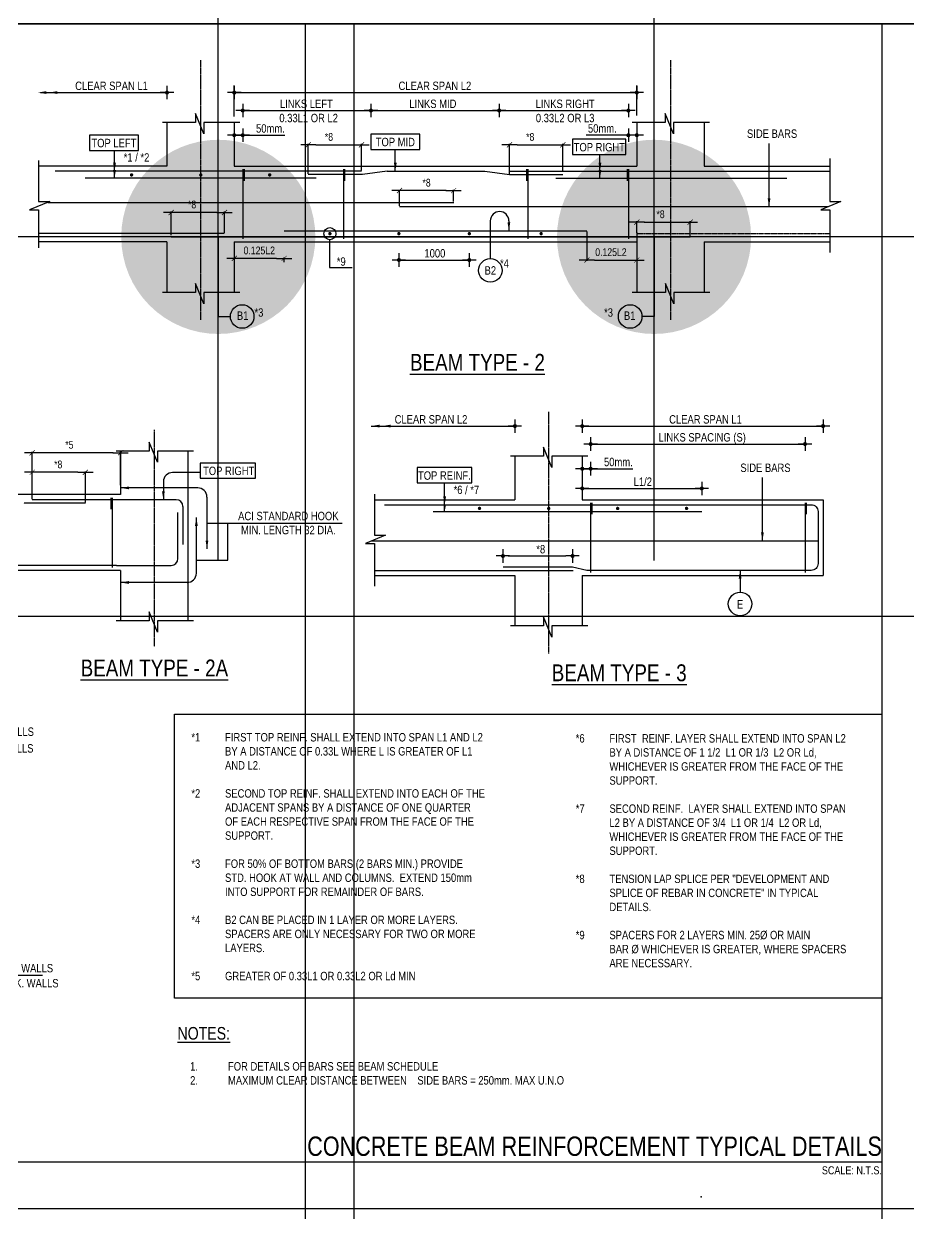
# Model space of a CAD drawing. Header units: millimetres. Extents: x 2250 to 89875, y -16050 to 57150.
# Drawn here: x 27701 to 55039, y 20403 to 57150 of the extents above; entities that cross this region are included whole.
import ezdxf
from ezdxf.enums import TextEntityAlignment as Align

# ---------------------------------------------------------------- set-up
doc = ezdxf.new("R2010")
doc.units = ezdxf.units.MM
doc.linetypes.add('CENTER', pattern=[2, 1.25, -0.25, 0.25, -0.25])
doc.linetypes.add('DASHED', pattern=[0.75, 0.5, -0.25])
for name, color, linetype in [('A-DIMN-25', 1, 'Continuous'), ('A-TEXT-NOTE-100', 2, 'Continuous'), ('S-BARMRK', 7, 'Continuous'), ('S-brkline-8', 8, 'Continuous'), ('S-CL', 15, 'CENTER'), ('S-G-DIMS', 1, 'Continuous'), ('S-G-TEXT', 3, 'Continuous'), ('S-G-TITL', 7, 'Continuous'), ('S-G-TITLREF', 4, 'Continuous'), ('S-LEAD', 4, 'Continuous'), ('S-LOCI-DIM-IN-100', 1, 'Continuous'), ('S-REINF', 4, 'Continuous'), ('S-strc2', 2, 'Continuous'), ('S-TEXT-GA', 2, 'Continuous'), ('S-text-tit', 4, 'Continuous'), ('S-WALL', 2, 'Continuous')]:
    doc.layers.add(name, color=color, linetype=linetype)
doc.layers.add('NPLT-JLA', color=193, linetype='Continuous', plot=False)
doc.styles.add('ARIAL', font='arial.ttf', dxfattribs={"width": 0.8})
doc.styles.add('TEXT-25 TIT', font='arial.ttf', dxfattribs={"width": 0.8, "height": 125})
doc.dimstyles.new('A-25-DIM-INT', dxfattribs={"dimscale": 25, "dimtxt": 1.8, "dimasz": 0.008, "dimexe": 100, "dimexo": 100, "dimgap": 1, "dimtad": 1, "dimdec": 4, "dimdsep": 46, "dimtxsty": 'ARIAL', "dimblk1": 'WSA-DOT-1', "dimblk2": 'WSA-DOT-1', "dimsah": 1, "dimcen": 0.025, "dimse1": 1, "dimse2": 1, "dimclrd": 1, "dimclre": 5, "dimclrt": 2, "dimazin": 2, "dimtfac": 1, "dimtdec": 4, "dimtix": 1, "dimtmove": 2, "dimatfit": 3, "dimldrblk": 'WSA-DOT-1', "dimfxl": 1, "dimtolj": 1, "dimtzin": 0, "dimarcsym": 0})
doc.dimstyles.new('ARIALDIMS', dxfattribs={"dimscale": 12, "dimtxt": 20, "dimasz": 19.5, "dimexe": 2.25, "dimexo": 1.75, "dimgap": 10, "dimtad": 1, "dimzin": 3, "dimdsep": 46, "dimtxsty": 'ARIAL', "dimblk1": 'nyatick', "dimblk2": 'nyatick', "dimsah": 1, "dimcen": 2.25, "dimclrd": 1, "dimclre": 1, "dimclrt": 2, "dimadec": 0, "dimazin": 0, "dimtfac": 1, "dimtmove": 0, "dimatfit": 3, "dimfxl": 1, "dimfrac": 2, "dimtolj": 1, "dimtzin": 0, "dimarcsym": 0})

# ---------------------------------------------------------------- blocks, each defined once
blk = doc.blocks.new('nyatick')
at = {"layer": 'S-G-DIMS'}
blk.add_line((-1.01, 0), (1, 0), dxfattribs=at)
at = {"layer": 'S-G-DIMS', "const_width": 0.08}
blk.add_lwpolyline([(0.34, 0.34), (-0.34, -0.34)], dxfattribs=at)
blk = doc.blocks.new('*D776')
at = {"layer": 'Defpoints', "color": 0, "transparency": 16777216}
for p in [(45107, 50756), (46648, 50723), (46648, 49850)]:
    blk.add_point(p, dxfattribs=at)
at = {"layer": 'S-G-DIMS', "color": 1, "lineweight": -2, "transparency": 16777216}
for p, q in [((45107, 50735), (45107, 49823)), ((46648, 50702), (46648, 49823)), ((45341, 49850), (46414, 49850))]:
    blk.add_line(p, q, dxfattribs=at)
at = {"layer": 'S-G-DIMS', "color": 1, "lineweight": -2, "transparency": 16777216, "xscale": 234, "yscale": 234, "zscale": 234, "rotation": 180}
blk.add_blockref('nyatick', (45107, 49850), dxfattribs=at)
at = {"layer": 'S-G-DIMS', "color": 1, "lineweight": -2, "transparency": 16777216, "xscale": 234, "yscale": 234, "zscale": 234}
blk.add_blockref('nyatick', (46648, 49850), dxfattribs=at)
at = {"layer": 'S-G-DIMS', "color": 2, "transparency": 16777216, "insert": (45850, 50093), "char_height": 240, "attachment_point": 5, "style": 'ARIAL'}
blk.add_mtext('\\A1;0.125L2', dxfattribs=at)
blk = doc.blocks.new('WSA-DOT-1')
at = {"layer": 'S-LOCI-DIM-IN-100'}
for p, q in [((0, -200), (0, 200)), ((-200, 0), (200, 0))]:
    blk.add_line(p, q, dxfattribs=at)
at = {"layer": 'S-LOCI-DIM-IN-100', "color": 1, "const_width": 60}
blk.add_lwpolyline([(-30, 0, 1), (30, 0, 1)], format="xyb", close=True, dxfattribs=at)
blk = doc.blocks.new('*D779')
at = {"layer": 'Defpoints', "color": 0, "transparency": 16777216}
for p in [(38140, 53412), (38140, 52596), (36494, 52492)]:
    blk.add_point(p, dxfattribs=at)
at = {"layer": 'S-G-DIMS', "color": 1, "lineweight": -2, "transparency": 16777216}
for p, q in [((36494, 52513), (36494, 53439)), ((36728, 53412), (37906, 53412)), ((38140, 52617), (38140, 53439))]:
    blk.add_line(p, q, dxfattribs=at)
at = {"layer": 'S-G-DIMS', "color": 1, "lineweight": -2, "transparency": 16777216, "xscale": 234, "yscale": 234, "zscale": 234, "rotation": 180}
blk.add_blockref('nyatick', (36494, 53412), dxfattribs=at)
at = {"layer": 'S-G-DIMS', "color": 1, "lineweight": -2, "transparency": 16777216, "xscale": 234, "yscale": 234, "zscale": 234}
blk.add_blockref('nyatick', (38140, 53412), dxfattribs=at)
at = {"layer": 'S-G-DIMS', "color": 2, "transparency": 16777216, "insert": (37134, 53654), "char_height": 240, "attachment_point": 5, "style": 'ARIAL'}
blk.add_mtext('\\A1;*8', dxfattribs=at)
blk = doc.blocks.new('*D780')
at = {"layer": 'Defpoints', "color": 0, "transparency": 16777216}
for p in [(48296, 51021), (46648, 50671), (48296, 50567)]:
    blk.add_point(p, dxfattribs=at)
at = {"layer": 'S-G-DIMS', "color": 1, "lineweight": -2, "transparency": 16777216}
for p, q in [((46648, 50692), (46648, 51048)), ((46882, 51021), (48062, 51021)), ((48296, 50588), (48296, 51048))]:
    blk.add_line(p, q, dxfattribs=at)
at = {"layer": 'S-G-DIMS', "color": 1, "lineweight": -2, "transparency": 16777216, "xscale": 234, "yscale": 234, "zscale": 234, "rotation": 180}
blk.add_blockref('nyatick', (46648, 51021), dxfattribs=at)
at = {"layer": 'S-G-DIMS', "color": 1, "lineweight": -2, "transparency": 16777216, "xscale": 234, "yscale": 234, "zscale": 234}
blk.add_blockref('nyatick', (48296, 51021), dxfattribs=at)
at = {"layer": 'S-G-DIMS', "color": 2, "transparency": 16777216, "insert": (47346, 51264), "char_height": 240, "attachment_point": 5, "style": 'ARIAL'}
blk.add_mtext('\\A1; *8', dxfattribs=at)
blk = doc.blocks.new('*D781')
at = {"layer": 'Defpoints', "color": 0, "transparency": 16777216}
for p in [(34208, 50296), (34208, 49903), (35749, 49760)]:
    blk.add_point(p, dxfattribs=at)
at = {"layer": 'S-G-DIMS', "color": 1, "lineweight": -2, "transparency": 16777216}
for p, q in [((34208, 50275), (34208, 49876)), ((35515, 49903), (34442, 49903)), ((35749, 49781), (35749, 49930))]:
    blk.add_line(p, q, dxfattribs=at)
at = {"layer": 'S-G-DIMS', "color": 1, "lineweight": -2, "transparency": 16777216, "xscale": 234, "yscale": 234, "zscale": 234, "rotation": 180}
blk.add_blockref('nyatick', (34208, 49903), dxfattribs=at)
at = {"layer": 'S-G-DIMS', "color": 1, "lineweight": -2, "transparency": 16777216, "xscale": 234, "yscale": 234, "zscale": 234}
blk.add_blockref('nyatick', (35749, 49903), dxfattribs=at)
at = {"layer": 'S-G-DIMS', "color": 2, "transparency": 16777216, "insert": (34980, 50146), "char_height": 240, "attachment_point": 5, "style": 'ARIAL'}
blk.add_mtext('\\A1;0.125L2', dxfattribs=at)
blk = doc.blocks.new('*D782')
at = {"layer": 'Defpoints', "color": 0, "transparency": 16777216}
for p in [(32258, 51323), (32258, 50601), (33906, 50671)]:
    blk.add_point(p, dxfattribs=at)
at = {"layer": 'S-G-DIMS', "color": 1, "lineweight": -2, "transparency": 16777216}
for p, q in [((32258, 50622), (32258, 51350)), ((33672, 51323), (32492, 51323)), ((33906, 50692), (33906, 51350))]:
    blk.add_line(p, q, dxfattribs=at)
at = {"layer": 'S-G-DIMS', "color": 1, "lineweight": -2, "transparency": 16777216, "xscale": 234, "yscale": 234, "zscale": 234, "rotation": 180}
blk.add_blockref('nyatick', (32258, 51323), dxfattribs=at)
at = {"layer": 'S-G-DIMS', "color": 1, "lineweight": -2, "transparency": 16777216, "xscale": 234, "yscale": 234, "zscale": 234}
blk.add_blockref('nyatick', (33906, 51323), dxfattribs=at)
at = {"layer": 'S-G-DIMS', "color": 2, "transparency": 16777216, "insert": (32867, 51565), "char_height": 240, "attachment_point": 5, "style": 'ARIAL'}
blk.add_mtext('\\A1; *8', dxfattribs=at)
blk = doc.blocks.new('*D784')
at = {"layer": 'Defpoints', "color": 0, "transparency": 16777216}
for p in [(44362, 53412), (44362, 52596), (42716, 52492)]:
    blk.add_point(p, dxfattribs=at)
at = {"layer": 'S-G-DIMS', "color": 1, "lineweight": -2, "transparency": 16777216}
for p, q in [((42716, 52513), (42716, 53439)), ((42950, 53412), (44128, 53412)), ((44362, 52617), (44362, 53439))]:
    blk.add_line(p, q, dxfattribs=at)
at = {"layer": 'S-G-DIMS', "color": 1, "lineweight": -2, "transparency": 16777216, "xscale": 234, "yscale": 234, "zscale": 234, "rotation": 180}
blk.add_blockref('nyatick', (42716, 53412), dxfattribs=at)
at = {"layer": 'S-G-DIMS', "color": 1, "lineweight": -2, "transparency": 16777216, "xscale": 234, "yscale": 234, "zscale": 234}
blk.add_blockref('nyatick', (44362, 53412), dxfattribs=at)
at = {"layer": 'S-G-DIMS', "color": 2, "transparency": 16777216, "insert": (43356, 53654), "char_height": 240, "attachment_point": 5, "style": 'ARIAL'}
blk.add_mtext('\\A1;*8', dxfattribs=at)
blk = doc.blocks.new('*D786')
at = {"layer": 'Defpoints', "color": 0, "transparency": 16777216}
for p in [(39314, 51997), (39314, 51500), (40987, 51634)]:
    blk.add_point(p, dxfattribs=at)
at = {"layer": 'S-G-DIMS', "color": 1, "lineweight": -2, "transparency": 16777216}
for p, q in [((39314, 51521), (39314, 52024)), ((40753, 51997), (39548, 51997)), ((40987, 51655), (40987, 52024))]:
    blk.add_line(p, q, dxfattribs=at)
at = {"layer": 'S-G-DIMS', "color": 1, "lineweight": -2, "transparency": 16777216, "xscale": 234, "yscale": 234, "zscale": 234, "rotation": 180}
blk.add_blockref('nyatick', (39314, 51997), dxfattribs=at)
at = {"layer": 'S-G-DIMS', "color": 1, "lineweight": -2, "transparency": 16777216, "xscale": 234, "yscale": 234, "zscale": 234}
blk.add_blockref('nyatick', (40987, 51997), dxfattribs=at)
at = {"layer": 'S-G-DIMS', "color": 2, "transparency": 16777216, "insert": (40151, 52239), "char_height": 240, "attachment_point": 5, "style": 'ARIAL'}
blk.add_mtext('\\A1;*8', dxfattribs=at)
blk = doc.blocks.new('*D790')
at = {"layer": 'Defpoints', "color": 0, "transparency": 16777216}
for p in [(27961, 43293), (27961, 42447), (29607, 42343)]:
    blk.add_point(p, dxfattribs=at)
at = {"layer": 'S-G-DIMS', "color": 1, "lineweight": -2, "transparency": 16777216}
for p, q in [((27961, 42468), (27961, 43320)), ((29373, 43293), (28195, 43293)), ((29607, 42364), (29607, 43320))]:
    blk.add_line(p, q, dxfattribs=at)
at = {"layer": 'S-G-DIMS', "color": 1, "lineweight": -2, "transparency": 16777216, "xscale": 234, "yscale": 234, "zscale": 234, "rotation": 180}
blk.add_blockref('nyatick', (27961, 43293), dxfattribs=at)
at = {"layer": 'S-G-DIMS', "color": 1, "lineweight": -2, "transparency": 16777216, "xscale": 234, "yscale": 234, "zscale": 234}
blk.add_blockref('nyatick', (29607, 43293), dxfattribs=at)
at = {"layer": 'S-G-DIMS', "color": 2, "transparency": 16777216, "insert": (28767, 43535), "char_height": 240, "attachment_point": 5, "style": 'ARIAL'}
blk.add_mtext('\\A1;*8', dxfattribs=at)
blk = doc.blocks.new('*D791')
at = {"layer": 'Defpoints', "color": 0, "transparency": 16777216}
for p in [(27961, 43898), (27961, 43052), (30695, 42880)]:
    blk.add_point(p, dxfattribs=at)
at = {"layer": 'S-G-DIMS', "color": 1, "lineweight": -2, "transparency": 16777216}
for p, q in [((27961, 43073), (27961, 43925)), ((30461, 43898), (28195, 43898)), ((30695, 42901), (30695, 43925))]:
    blk.add_line(p, q, dxfattribs=at)
at = {"layer": 'S-G-DIMS', "color": 1, "lineweight": -2, "transparency": 16777216, "xscale": 234, "yscale": 234, "zscale": 234, "rotation": 180}
blk.add_blockref('nyatick', (27961, 43898), dxfattribs=at)
at = {"layer": 'S-G-DIMS', "color": 1, "lineweight": -2, "transparency": 16777216, "xscale": 234, "yscale": 234, "zscale": 234}
blk.add_blockref('nyatick', (30695, 43898), dxfattribs=at)
at = {"layer": 'S-G-DIMS', "color": 2, "transparency": 16777216, "insert": (29110, 44140), "char_height": 240, "attachment_point": 5, "style": 'ARIAL'}
blk.add_mtext('\\A1;*5', dxfattribs=at)

msp = doc.modelspace()

# ---------------------------------------------------------------- linework, layer by layer
at = {"layer": 'NPLT-JLA'}
for p, q in [((89875, 57150), (2250, 57150)), ((20075, 57150), (89875, 57150)), ((36400, 57150), (36400, -16050)), ((36400, 57150), (36400, 2250)), ((37900, 57150), (37900, -16050)), ((37900, 57150), (37900, 2250)), ((54225, 57150), (54225, -16050)), ((54225, 57150), (54225, 2250)), ((2250, 38850), (89875, 38850)), ((2250, 38850), (72050, 38850)), ((2250, 38850), (72050, 38850)), ((20075, 38850.00004), (89875, 38850.00004)), ((2250, 20550), (89875, 20550)), ((2250, 20550), (72050, 20550)), ((2250, 20550), (72050, 20550))]:
    msp.add_line(p, q, dxfattribs=at)
msp.add_point((48636.70681, 20910.70273), dxfattribs=at)
at = {"layer": 'S-BARMRK'}
for points in [[(29728.57081, 53236.58293), (31243.87739, 53236.58293), (31243.87739, 53708.60264), (29728.57081, 53708.60264)], [(38427.59091, 53268.16353), (39942.89749, 53268.16353), (39942.89749, 53740.18325), (38427.59091, 53740.18325)], [(44664.02284, 53108.88451), (46314.84808, 53108.88451), (46314.84808, 53580.90422), (44664.02284, 53580.90422)], [(33157.29141, 43108.40668), (34867.0333, 43108.40668), (34867.0333, 43580.4264), (33157.29141, 43580.4264)], [(39864.63887, 42968.7631), (41554.43674, 42968.7631), (41554.43674, 43440.78281), (39864.63887, 43440.78281)]]:
    msp.add_lwpolyline(points, close=True, dxfattribs=at)
for centre in [(42122.04922, 49530.74288), (34452.07444, 48107.40292), (46443.91837, 48107.40292), (49842.28841, 39226.43238)]:
    msp.add_circle(centre, 364.05719, dxfattribs=at)
at = {"layer": 'S-brkline-8', "color": 1, "linetype": 'Continuous'}
for points in [[(34379.21899, 54098.85658), (33267.88547, 54098.85658), (33267.88547, 53750.68364), (33009.62076, 54376.65414), (33009.62076, 54098.85658), (31986.068, 54098.85658)], [(48899.31495, 54098.85658), (47787.98143, 54098.85658), (47787.98143, 53750.68364), (47529.71672, 54376.65414), (47529.71672, 54098.85658), (46506.16396, 54098.85658)], [(28157.66475, 52924.58763), (28157.66475, 51658.25284), (28505.83769, 51658.25284), (27879.86719, 51399.98813), (28157.66475, 51399.98813), (28157.66475, 50230.58313)], [(52611.8716, 52987.73173), (52611.8716, 51658.25284), (52960.04454, 51658.25284), (52334.07405, 51399.98813), (52611.8716, 51399.98813), (52611.8716, 50081.737)], [(34381.57146, 48850.26837), (33270.23795, 48850.26837), (33270.23795, 48502.09543), (33011.97324, 49128.06593), (33011.97324, 48850.26837), (31988.42048, 48850.26837)], [(48901.66742, 48850.26837), (47790.33391, 48850.26837), (47790.33391, 48502.09543), (47532.0692, 49128.06593), (47532.0692, 48850.26837), (46508.51644, 48850.26837)], [(32946.22616, 43950.57059), (31834.89264, 43950.57059), (31834.89264, 43602.39765), (31576.62794, 44228.36815), (31576.62794, 43950.57059), (30553.07517, 43950.57059)], [(45133.90352, 43794.54608), (44022.57001, 43794.54608), (44022.57001, 43446.37314), (43764.3053, 44072.34364), (43764.3053, 43794.54608), (42740.75254, 43794.54608)], [(38536.81227, 42619.89195), (38536.81227, 41353.94234), (38884.98521, 41353.94234), (38259.01472, 41095.67763), (38536.81227, 41095.67763), (38536.81227, 39770.49077)], [(32948.57864, 38701.98238), (31837.24512, 38701.98238), (31837.24512, 38353.80944), (31578.98041, 38979.77994), (31578.98041, 38701.98238), (30555.42765, 38701.98238)], [(45136.256, 38545.95787), (44024.92248, 38545.95787), (44024.92248, 38197.78493), (43766.65778, 38823.75543), (43766.65778, 38545.95787), (42743.10502, 38545.95787)]]:
    msp.add_lwpolyline(points, dxfattribs=at)
at = {"layer": 'S-CL', "color": 1, "linetype": 'CENTER'}
for p, q in [((33167.74221, 56026.18652), (33167.74221, 48000.9932)), ((47687.83817, 56026.18652), (47687.83817, 48000.9932)), ((43922.42675, 45164.5043), (43922.42675, 37696.6827)), ((31734.74938, 44602.5316), (31734.74938, 37912.72998))]:
    msp.add_line(p, q, dxfattribs=at)
at = {"layer": 'S-G-TITLREF'}
msp.add_line((2250, 21994.86725), (54225, 21994.86725), dxfattribs=at)
at = {"layer": 'S-LEAD', "color": 1}
for p, q in [((32016.02369, 42999.78941), (32016.02369, 42447.35514)), ((33157.29141, 43286.76488), (32302.99915, 43286.76488)), ((33076.83026, 42811.60654), (30694.58597, 42811.60654)), ((33363.80573, 42524.63107), (33363.80573, 40926.27687)), ((33035.57031, 40177.23335), (33035.57031, 41897.02399)), ((34005.3212, 40578.00837), (34005.3212, 41725.45397)), ((32774.91279, 39890.25788), (30689.445, 39890.25788))]:
    msp.add_line(p, q, dxfattribs=at)
for centre, start, end in [((32302.99915, 42999.78941), 90, 180), ((33076.83026, 42524.63107), 0, 90), ((32748.59484, 40177.23335), 270, 0)]:
    msp.add_arc(centre, 286.97547, start, end, dxfattribs=at)
for points in [[(30954.62682, 42854.94668), (30954.62682, 42768.2664), (30694.58597, 42811.60654)], [(31972.68354, 42707.39599), (32059.36383, 42707.39599), (32016.02369, 42447.35514)], [(32992.23017, 41636.98314), (33078.91045, 41636.98314), (33035.57031, 41897.02399)], [(33320.46559, 41186.31772), (33407.14587, 41186.31772), (33363.80573, 40926.27687)], [(30949.48585, 39846.91774), (30949.48585, 39933.59803), (30689.445, 39890.25788)]]:
    msp.add_solid(points, dxfattribs=at)
at = {"layer": 'S-REINF', "linetype": 'Continuous'}
for p, q in [((38139.64261, 52595.64113), (28674.87141, 52595.64113)), ((36735.52555, 52375.59649), (29599.95886, 52375.59649)), ((48657.38782, 42071.28599), (40354.6434, 42071.28599))]:
    msp.add_line(p, q, dxfattribs=at)
at = {"layer": 'S-REINF'}
for p, q in [((34467.94647, 52653.6221), (34467.94647, 50505.24954)), ((34508.17667, 52653.6221), (34508.17667, 52300.09244)), ((37579.08238, 52653.6221), (37579.08238, 50505.24954)), ((37619.31259, 52653.6221), (37619.31259, 52300.09244)), ((38929.20211, 52595.64113), (38175.28751, 52491.62478)), ((38929.20211, 52595.64113), (41956.04849, 52595.64113)), ((41956.04849, 52595.64113), (42709.96309, 52491.62478)), ((43236.26779, 52653.6221), (43236.26779, 52300.09244)), ((43276.49799, 52653.6221), (43276.49799, 50505.24954)), ((46347.4037, 52653.6221), (46347.4037, 52300.09244)), ((46387.63391, 52653.6221), (46387.63391, 50505.24954)), ((38175.28751, 52491.62478), (36489.68515, 52491.62478)), ((42709.96309, 52491.62478), (44367.24926, 52491.62478)), ((28446.85456, 51633.91741), (40994.26845, 51633.91741)), ((39314.44335, 51500.25886), (52577.10579, 51500.25886)), ((35748.59135, 50755.78651), (45106.98903, 50755.78651)), ((32255.48684, 50567.32248), (48295.94631, 50567.32248)), ((32410.8556, 42447.35514), (27961.22823, 42447.35514)), ((30394.31491, 42505.33611), (30394.31491, 42151.80645)), ((30434.54512, 42505.33611), (30434.54512, 40356.96355)), ((45222.63101, 42349.3116), (45222.63101, 40200.93904)), ((45262.86121, 42349.3116), (45262.86121, 41995.78194)), ((51848.45335, 42349.3116), (51848.45335, 40200.93904)), ((51888.68355, 42349.3116), (51888.68355, 41995.78194)), ((32462.86377, 40627.06917), (32462.86377, 42051.81346)), ((32618.88828, 42239.32246), (32618.88828, 41063.72028)), ((38458.61103, 41178.02765), (52251.01668, 41178.02765)), ((30564.56555, 40419.03649), (25960.01418, 40419.03649)), ((30564.56555, 40419.03649), (32256.28604, 40419.03649))]:
    msp.add_line(p, q, dxfattribs=at)
at = {"layer": 'S-REINF', "linetype": 'DASHED', "ltscale": 0.5}
for p, q in [((42715.93776, 52595.64113), (52611.8716, 52595.64113)), ((44149.72505, 52375.59649), (51285.29175, 52375.59649)), ((33906.18628, 50671.33882), (28157.66475, 50671.33882)), ((29607.07092, 42343.3388), (27701.18737, 42343.3388)), ((38536.81227, 40263.01198), (44677.55111, 40263.01198))]:
    msp.add_line(p, q, dxfattribs=at)
at = {"layer": 'S-REINF', "linetype": 'DASHED'}
msp.add_line((46641.75822, 50671.33882), (52611.8716, 50671.33882), dxfattribs=at)
at = {"layer": 'S-REINF', "const_width": 52.00817}
for points in [[(31058.73951, 52481.17246, -1), (31006.73134, 52481.17246, -1)], [(33147.46841, 52481.17246, 1), (33199.47658, 52481.17246, 1)], [(35276.74491, 52481.17246, 1), (35328.75308, 52481.17246, 1)], [(37137.64648, 50665.80422, 1), (37189.65465, 50665.80422, 1)], [(39269.50238, 50665.80422, 1), (39321.51055, 50665.80422, 1)], [(41498.54484, 50665.80422, -1), (41446.53667, 50665.80422, -1)], [(43717.93389, 50665.80422, -1), (43665.92572, 50665.80422, -1)], [(41813.42405, 42176.86196, -1), (41761.41588, 42176.86196, -1)], [(46031.42944, 42176.86196, 1), (46083.43761, 42176.86196, 1)], [(48160.70594, 42176.86196, 1), (48212.71411, 42176.86196, 1)]]:
    msp.add_lwpolyline(points, format="xyb", close=True, dxfattribs=at)
at = {"layer": 'S-REINF'}
msp.add_lwpolyline([(38849.76485, 42291.33063), (52042.984, 42291.33063, -0.4142135624), (52251.01668, 42083.29794), (52251.01668, 40471.04466, -0.4142135624), (52042.984, 40263.01198), (45105.94187, 40263.01198), (44660.33823, 40367.02832), (42516.81186, 40367.02832)], format="xyb", dxfattribs=at)
at = {"layer": 'S-REINF', "linetype": 'Continuous', "const_width": 52.00817}
msp.add_lwpolyline([(43902.15295, 42176.86196, 1), (43954.16112, 42176.86196, 1)], format="xyb", close=True, dxfattribs=at)
at = {"layer": 'S-REINF'}
for centre, start, end in [((32410.8556, 42239.32246), 0, 90), ((32256.28604, 40627.06917), 270, 0)]:
    msp.add_arc(centre, 208.03268, start, end, dxfattribs=at)
at = {"layer": 'S-strc2'}
for p, q in [((32127.5788, 54098.85658), (32127.5788, 52751.66564)), ((34207.90562, 54098.85658), (34207.90562, 52751.66564)), ((46647.67476, 54098.85658), (46647.67476, 52751.66564)), ((48728.00158, 54098.85658), (48728.00158, 52751.66564)), ((32127.5788, 52751.66564), (28157.66475, 52751.66564)), ((34207.90562, 52751.66564), (46647.67476, 52751.66564)), ((48728.00158, 52751.66564), (52611.8716, 52751.66564)), ((32127.5788, 50411.29797), (28157.66475, 50411.29797)), ((32127.5788, 50411.29797), (32127.5788, 48850.26837)), ((34207.90562, 50411.29797), (34207.90562, 48850.26837)), ((34207.90562, 50411.29797), (46647.67476, 50411.29797)), ((46647.67476, 50411.29797), (46647.67476, 48850.26837)), ((48728.00158, 50411.29797), (52611.8716, 50411.29797)), ((48728.00158, 50411.29797), (48728.00158, 48850.26837)), ((30694.58597, 43941.98451), (30694.58597, 42603.37965)), ((32774.91279, 43941.98451), (32774.91279, 38701.98238)), ((42882.26334, 43785.96), (42882.26334, 42447.35514)), ((44962.59015, 43785.96), (44962.59015, 42447.35514)), ((30694.58597, 42603.37965), (25960.01418, 42603.37965)), ((38536.81227, 42447.35514), (42882.26334, 42447.35514)), ((44962.59015, 42447.35514), (52407.04119, 42447.35514)), ((52407.04119, 42447.35514), (52407.04119, 40106.98747)), ((30694.58597, 40263.01198), (25960.01418, 40263.01198)), ((30694.58597, 40263.01198), (30694.58597, 38701.98238)), ((38536.81227, 40106.98747), (42882.26334, 40106.98747)), ((42882.26334, 40106.98747), (42882.26334, 38545.95787)), ((44962.59015, 40106.98747), (52407.04119, 40106.98747)), ((44962.59015, 40106.98747), (44962.59015, 38545.95787))]:
    msp.add_line(p, q, dxfattribs=at)
at = {"layer": 'S-TEXT-GA', "color": 1}
for p, q in [((34207.90562, 54281.41252), (34207.90562, 55240.99303)), ((46647.67476, 54312.49205), (46647.67476, 55240.99303)), ((28218.45807, 55025.37879), (32127.5788, 55025.37879)), ((34207.90562, 55025.37879), (46647.67476, 55025.37879)), ((34467.94647, 54469.83218), (46387.63391, 54469.83218)), ((34207.90562, 53708.38368), (35769.64249, 53708.38368)), ((46647.67476, 53708.38368), (45085.93789, 53708.38368)), ((50737.29678, 51500.25886), (50737.29678, 53454.70877)), ((30506.10053, 52595.64113), (30506.10053, 53236.58293)), ((30506.10053, 52375.59649), (30506.10053, 53016.53829)), ((39185.2442, 52595.64113), (39185.2442, 53268.16353)), ((45509.22213, 52595.64113), (45509.22213, 53108.88451)), ((45509.22213, 52375.59649), (45509.22213, 53016.53829)), ((42122.04922, 51060.75734), (42122.04922, 49894.80007)), ((42696.00015, 51060.75734), (42696.00015, 50755.78651)), ((37149.14048, 50480.27131), (37149.14048, 49619.06933)), ((37149.14048, 49619.06933), (37848.49066, 49619.06933)), ((39295.50646, 49851.84077), (41472.54076, 49851.84077)), ((38441.41795, 44721.06829), (42882.26334, 44721.06829)), ((44962.59015, 44721.06829), (52407.04119, 44721.06829)), ((45222.63101, 44165.52168), (51848.45335, 44165.52168)), ((44962.59015, 43404.07318), (46524.32702, 43404.07318)), ((50532.46637, 41178.02765), (50532.46637, 43132.47755)), ((40709.53781, 42291.33063), (40709.53781, 42968.7631)), ((40709.53781, 42071.28599), (40709.53781, 42743.8084)), ((44962.59015, 42795.07583), (48657.38782, 42795.07583)), ((42673.54897, 40708.59922), (44455.04508, 40708.59922)), ((49842.28841, 40263.01198), (49842.28841, 39590.48957))]:
    msp.add_line(p, q, dxfattribs=at)
at = {"layer": 'S-TEXT-GA'}
msp.add_lwpolyline([(32355.77112, 35822.91529), (54225, 35822.91529), (54225, 27042.20505), (32355.77112, 27042.20505)], close=True, dxfattribs=at)
at = {"layer": 'S-TEXT-GA', "color": 1}
msp.add_circle((37163.65057, 50665.80422), 186.09944, dxfattribs=at)
msp.add_arc((42409.02469, 51060.7544), 286.97547, 0, 180, dxfattribs=at)
for points in [[(28397.05771, 54982.03865), (28397.05771, 55068.71893), (28137.01686, 55025.37879)], [(28741.3878, 54982.03865), (28741.3878, 55068.71893), (28481.34695, 55025.37879)], [(30549.44067, 52855.68198), (30462.76038, 52855.68198), (30506.10053, 52595.64113)], [(30549.44067, 52635.63734), (30462.76038, 52635.63734), (30506.10053, 52375.59649)], [(39228.58434, 52855.68198), (39141.90405, 52855.68198), (39185.2442, 52595.64113)], [(45552.56228, 52855.68198), (45465.88199, 52855.68198), (45509.22213, 52595.64113)], [(45552.56228, 52635.63734), (45465.88199, 52635.63734), (45509.22213, 52375.59649)], [(50780.63692, 51760.29972), (50693.95664, 51760.29972), (50737.29678, 51500.25886)], [(42739.3403, 51015.82736), (42652.66001, 51015.82736), (42696.00015, 50755.78651)], [(38701.4588, 44677.72815), (38701.4588, 44764.40843), (38441.41795, 44721.06829)], [(39038.19337, 44677.72815), (39038.19337, 44764.40843), (38778.15252, 44721.06829)], [(40752.87795, 42551.37148), (40666.19766, 42551.37148), (40709.53781, 42291.33063)], [(40752.87795, 42291.33063), (40672.8637, 42291.33063), (40709.53781, 42071.28599)], [(50575.80651, 41438.0685), (50489.12623, 41438.0685), (50532.46637, 41178.02765)], [(49798.94827, 40002.97113), (49885.62855, 40002.97113), (49842.28841, 40263.01198)]]:
    msp.add_solid(points, dxfattribs=at)
at = {"layer": 'S-WALL', "color": 1}
msp.add_line((28276.48469, 27747.23013), (21012.66175, 27747.23013), dxfattribs=at)

# ---------------------------------------------------------------- block references
at = {"layer": 'A-DIMN-25', "color": 5, "xscale": 1.041319145750028, "yscale": 1.041319145750028, "zscale": 1.041319145750028, "rotation": 180}
for p in [(32127.5788, 55025.37879), (34207.90562, 55025.37879), (46647.67476, 55025.37879), (34467.94647, 54469.83218), (38431.95563, 54469.83218), (42395.9648, 54469.83218), (46387.63391, 54469.83218), (34207.90562, 53708.38368), (34467.94647, 53708.38368), (46387.63391, 53708.38368), (46647.67476, 53708.38368), (39295.50646, 49851.84077), (41472.54076, 49851.84077), (42882.26334, 44721.06829), (44962.59015, 44721.06829), (52407.04119, 44721.06829), (45222.63101, 44165.52168), (51848.45335, 44165.52168), (44962.59015, 43404.07318), (45222.63101, 43404.07318), (44962.59015, 42795.07583), (48657.38782, 42795.07583), (42510.38636, 40708.59922), (44663.30891, 40708.59922)]:
    msp.add_blockref('WSA-DOT-1', p, dxfattribs=at)

# ---------------------------------------------------------------- texts
at = {"layer": 'A-TEXT-NOTE-100', "style": 'ARIAL', "width": 0.8}
for s, p in [('3 Nos. TOP BARS FOR 300 THK. WALLS', (22550.99898, 35149.39445)), ('4 Nos. TOP BARS FOR 500 THK. WALLS', (22536.43635, 34634.22633)), ('3 Nos. BOTTOM BARS FOR 300 THK. WALLS', (22497.24696, 27843.41569)), ('4 Nos. BOTTOM BARS FOR >300 THK. WALLS', (22497.24696, 27380.06787))]:
    msp.add_text(s, height=260.3297864, dxfattribs=at).set_placement(p)
at = {"layer": 'S-G-TEXT', "color": 7, "insert": (54225, 21852.94722), "char_height": 248.8567153, "width": 1863.9177852, "attachment_point": 3, "style": 'ARIAL'}
msp.add_mtext('\\W0.8000;SCALE: N.T.S.', dxfattribs=at)
at = {"layer": 'S-G-TITL', "insert": (54225, 22772.26286), "char_height": 597.2560976, "width": 17688.4119874, "attachment_point": 3, "style": 'ARIAL'}
msp.add_mtext('CONCRETE BEAM REINFORCEMENT TYPICAL DETAILS', dxfattribs=at)
at = {"layer": 'S-TEXT-GA', "color": 2, "style": 'ARIAL', "width": 0.8}
for s, height, p in [('CLEAR SPAN L1', 260.3297864, (30412.92875, 55025.37879)), ('CLEAR SPAN L2', 260.3297864, (40408.24245, 55025.37879)), ('LINKS LEFT', 260.329786, (36435.0516, 54469.83218)), ('LINKS MID', 260.329786, (40346.55614, 54469.83218)), ('LINKS RIGHT', 260.3297864, (44434.3415, 54469.83218)), ('0.33L1 OR L2', 260.3297864, (36506.33567, 54030.83381)), ('0.33L2 OR L3', 260.3297864, (44434.3415, 54030.83381)), ('SIDE BARS', 260.329786, (50831.12043, 53547.33384)), ('1000', 260.329786, (40408.24245, 49851.84077)), ('CLEAR SPAN L2', 260.3297864, (40289.13656, 44721.06829)), ('CLEAR SPAN L1', 260.3297864, (48772.87109, 44721.06829)), ('LINKS SPACING (S) ', 260.3297864, (48711.18477, 44165.52168)), ('SIDE BARS', 260.329786, (50626.29001, 43225.10262)), (' L1/2', 260.329786, (46794.67695, 42795.07583))]:
    msp.add_text(s, height=height, dxfattribs=at).set_placement(p, align=Align.BOTTOM_CENTER)
for p in [(35769.64249, 53708.38368), (46027.99147, 53708.38368), (46524.32702, 43404.07318)]:
    msp.add_text('50mm.', height=260.329786, dxfattribs=at).set_placement(p, align=Align.BOTTOM_RIGHT)
for s, height, p in [('TOP LEFT', 260.329786, (30487.13276, 53466.27004)), ('TOP MID', 260.329786, (39186.15285, 53497.85065)), ('TOP RIGHT', 260.329786, (45490.25437, 53338.57162)), ('B2', 260.329786, (42122.04922, 49530.74288)), ('B1', 260.329786, (34466.28063, 48132.9927)), ('B1', 260.329786, (46429.71219, 48132.9927)), ('TOP RIGHT', 260.329786, (34034.86904, 43338.0938)), ('TOP REINF.', 260.329786, (40701.86182, 43193.54015)), ('E', 260.32979, (49839.83929, 39214.5562))]:
    msp.add_text(s, height=height, dxfattribs=at).set_placement(p, align=Align.MIDDLE_CENTER)
for s, p in [('*1 / *2', (30790.17397, 52811.9098)), ('*9', (37377.26759, 49597.0353)), ('*4', (42422.11025, 49539.48625)), ('*3', (34832.05618, 48021.89878)), ('*3', (45638.16532, 48021.89878)), ('*6 / *7', (40986.0657, 42543.25878)), ('*8', (43542.96312, 40709.18387))]:
    msp.add_text(s, height=260.329786, dxfattribs=at).set_placement(p, align=Align.BOTTOM_LEFT)
at = {"layer": 'S-TEXT-GA', "style": 'ARIAL'}
for s, insert, char_height, width, attachment_point in [('ACI STANDARD HOOK MIN. LENGTH 32 DIA. ', (35878.98511, 42073.58628), 260.3297864, 3331.6970713, 2), ('*1^IFIRST TOP REINF. SHALL EXTEND INTO SPAN L1 AND L2 ^IBY A DISTANCE OF 0.33L WHERE L IS GREATER OF L1 ^IAND L2.  \\P\\P*2 ^ISECOND TOP REINF. SHALL EXTEND INTO EACH OF THE ^IADJACENT SPANS BY A DISTANCE OF ONE QUARTER ^IOF EACH RESPECTIVE SPAN FROM THE FACE OF THE ^ISUPPORT.  \\P\\P*3^IFOR 50% OF BOTTOM BARS (2 BARS MIN.) PROVIDE ^ISTD. HOOK AT WALL AND COLUMNS.  EXTEND 150mm ^IINTO SUPPORT FOR REMAINDER OF BARS.\\P\\P*4^IB2 CAN BE PLACED IN 1 LAYER OR MORE LAYERS.  ^ISPACERS ARE ONLY NECESSARY FOR TWO OR MORE ^ILAYERS.  \\P\\P*5^IGREATER OF 0.33L1 OR 0.33L2 OR Ld MIN', (32880.9417, 35238.08636), 260.32978642, 9084.9652558, 1), ('*6 ^IFIRST  REINF. LAYER SHALL EXTEND INTO SPAN L2 ^IBY A DISTANCE OF 1 1/2  L1 OR 1/3  L2 OR Ld, ^I^IWHICHEVER IS GREATER FROM THE FACE OF THE ^ISUPPORT.  \\P\\P*7^ISECOND REINF.  LAYER SHALL EXTEND INTO SPAN ^IL2 BY A DISTANCE OF 3/4  L1 OR 1/4  L2 OR Ld, ^I^IWHICHEVER IS GREATER FROM THE FACE OF THE ^ISUPPORT. \\P\\P*8^ITENSION LAP SPLICE PER "DEVELOPMENT AND ^I^ISPLICE OF REBAR IN CONCRETE" IN TYPICAL ^I^IDETAILS.\\P\\P*9^ISPACERS FOR 2 LAYERS MIN. 25Ø OR MAIN ^I^IBAR Ø WHICHEVER IS GREATER, WHERE SPACERS ^IARE NECESSARY.', (44762.54991, 35203.61033), 260.32978642, 8529.2765225, 1)]:
    msp.add_mtext(s, dxfattribs=dict(at, insert=insert, char_height=char_height, width=width, attachment_point=attachment_point))
at = {"layer": 'S-text-tit', "style": 'TEXT-25 TIT', "width": 0.8}
for s, p in [('%%UBEAM TYPE - 2', (41724.31059, 46275.08042)), ('%%UBEAM TYPE - 2A', (31738.48646, 36831.51067)), ('%%UBEAM TYPE - 3', (46105.32512, 36683.05627))]:
    msp.add_text(s, height=520.6595728, dxfattribs=at).set_placement(p, align=Align.BOTTOM_CENTER)
at = {"layer": 'S-text-tit', "insert": (32452.48199, 26156.24477), "char_height": 390.4946796, "width": 15751.9488322, "attachment_point": 1, "style": 'ARIAL'}
msp.add_mtext('{\\LNOTES:}\\P{\\H0.66667x;\\P\\pxi-3,l4,t4;1.^IFOR DETAILS OF BARS SEE BEAM SCHEDULE\\P2.^IMAXIMUM CLEAR DISTANCE BETWEEN    SIDE BARS = 250mm. MAX U.N.O}', dxfattribs=at)

# ---------------------------------------------------------------- dimensions: what is measured, and where the dimension line sits
at = {"layer": 'S-G-DIMS'}
for base, p1, p2, text, picture, middle in [((38139.64261, 53411.90693), (36493.79991, 52491.62478), (38139.64261, 52595.64113), '*8', '*D779', (37133.73836, 53411.90693)), ((44361.78046, 53411.90693), (42715.93776, 52491.62478), (44361.78046, 52595.64113), '*8', '*D784', (43355.8762, 53411.90693)), ((48295.94631, 51021.32066), (46647.67476, 50671.33882), (48295.94631, 50567.32248), ' *8', '*D780', (47345.61946, 51021.32066)), ((34207.90562, 49902.98569), (35748.59135, 49759.58021), (34207.90562, 50296.27054), '0.125L2', '*D781', (34980.34996, 49902.98569))]:
    dim = msp.add_linear_dim(base=base, p1=p1, p2=p2, angle=180, text=text, dimstyle='ARIALDIMS', dxfattribs=at)
    dim.commit()
    dim.dimension.update_dxf_attribs({"geometry": picture, "text_midpoint": middle, "dimtype": 160})
dim = msp.add_linear_dim(base=(39314.44335, 51996.71681), p1=(40986.79134, 51633.91741), p2=(39314.44335, 51500.25886), text='*8', dimstyle='ARIALDIMS', dxfattribs=at)
dim.commit()
dim.dimension.update_dxf_attribs({"geometry": '*D786', "text_midpoint": (40150.61735, 52239.25432)})
for base, p1, p2, text, picture, middle in [((32257.67797, 51322.55287), (33906.18628, 50671.33882), (32257.67797, 50601.28785), ' *8', '*D782', (32867.15054, 51322.55287)), ((46647.67476, 49850.09512), (45106.98903, 50755.78651), (46647.67476, 50722.79306), '0.125L2', '*D776', (45850.1308, 49850.09512)), ((27961.22823, 43897.7349), (30694.58597, 42879.52119), (27961.22823, 43052.26787), '*5', '*D791', (29109.56135, 43897.7349)), ((27961.22823, 43292.82216), (29607.07092, 42343.3388), (27961.22823, 42447.35514), '*8', '*D790', (28767.05588, 43292.82216))]:
    dim = msp.add_linear_dim(base=base, p1=p1, p2=p2, text=text, dimstyle='ARIALDIMS', dxfattribs=at)
    dim.commit()
    dim.dimension.update_dxf_attribs({"geometry": picture, "text_midpoint": middle, "dimtype": 160})

# ---------------------------------------------------------------- leaders
at = {"layer": 'S-LEAD', "color": 1}
for points in [[(33363.80573, 41725.45397), (37546.25757, 41725.45397)], [(33035.57031, 40578.00837), (34005.3212, 40578.00837)]]:
    msp.add_leader(points, dimstyle='A-25-DIM-INT', override={"dimscale": 100, "dimasz": 0.4, "dimgap": 1, "dimtad": 0, "dimclrd": 1, "dimldrblk": 'Dot'}, dxfattribs=at)
at = {"layer": 'S-TEXT-GA', "color": 1}
for points in [[(33713.29596, 50567.32248), (33713.29596, 48108.10637), (34088.01725, 48108.10637)], [(47182.69686, 50567.32248), (47182.69686, 48108.10637), (46807.97557, 48108.10637)]]:
    msp.add_leader(points, dimstyle='A-25-DIM-INT', override={"dimscale": 100, "dimasz": 0.5, "dimtad": 0, "dimclrd": 1}, dxfattribs=at)

doc.saveas('drawing.dxf')
